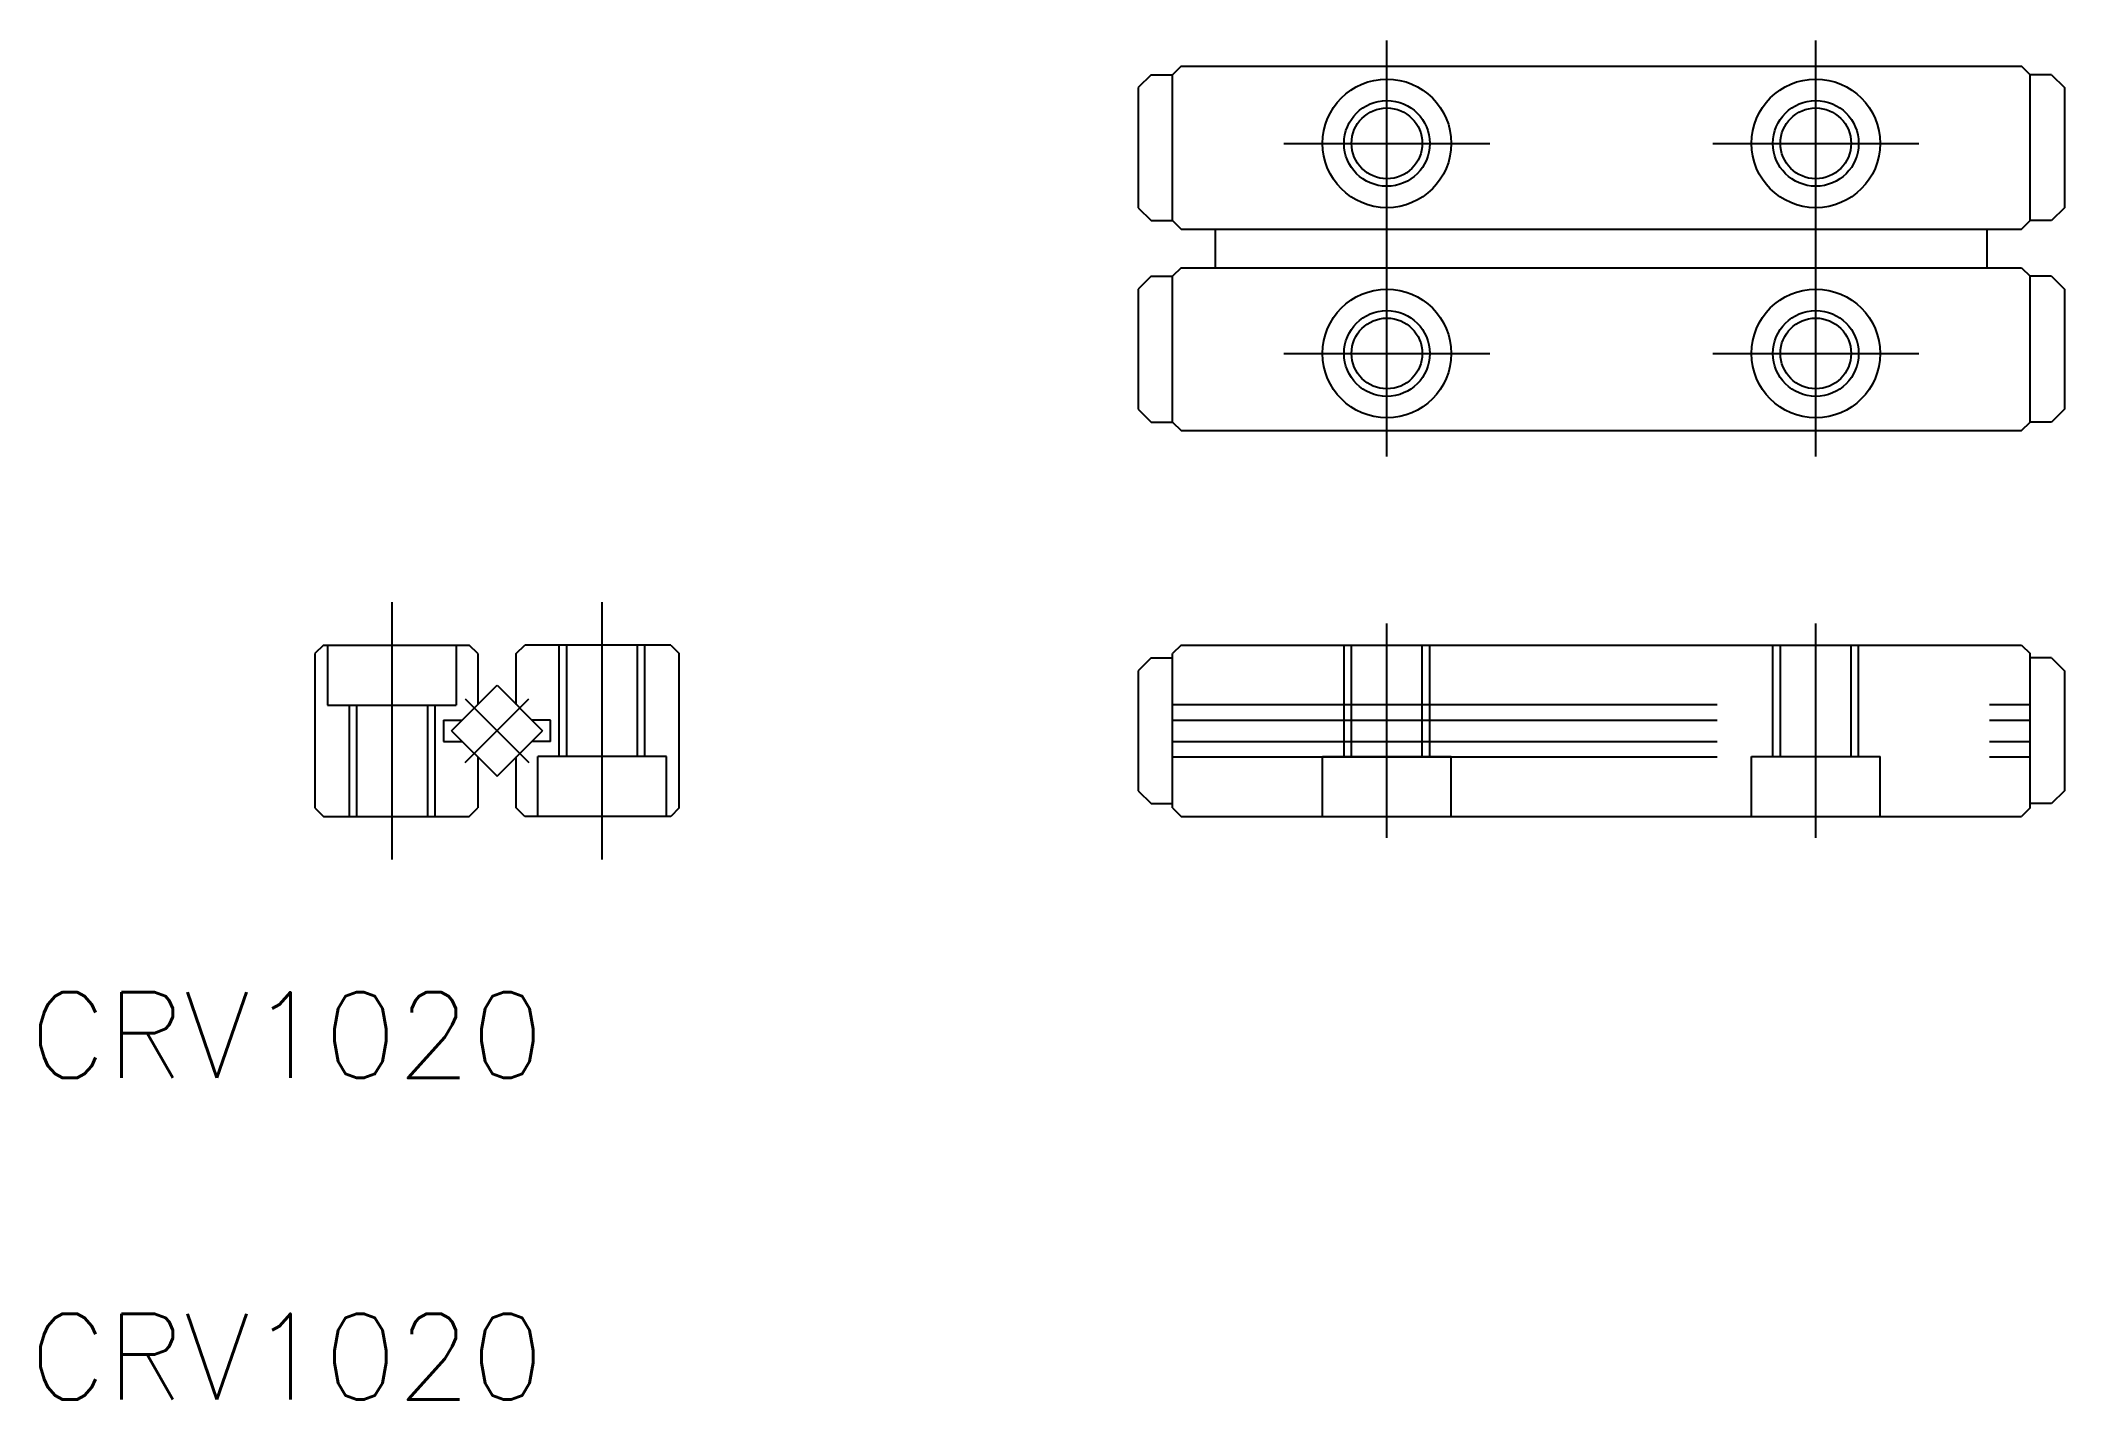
# Model space of a CAD drawing. Extents: x -25.6 to 21.6, y -15.6 to 16.1.
import ezdxf

# ---------------------------------------------------------------- set-up
doc = ezdxf.new("R2010")
doc.units = 0
doc.linetypes.add('CENTER', pattern=[50.8, 31.75, -6.35, 6.35, -6.35])
doc.linetypes.add('DASHED', pattern=[19.05, 12.7, -6.35])
doc.layers.get('0').update_dxf_attribs({"linetype": 'CONTINUOUS'})
doc.layers.add('CENTER', color=1, linetype='CONTINUOUS')
doc.styles.get("Standard").update_dxf_attribs({"font": 'txt.shx', "height": 3, "bigfont": 'bigfont.shx'})

msp = doc.modelspace()

# ---------------------------------------------------------------- linework, layer by layer
at = {"color": 7, "linetype": 'CONTINUOUS'}
for p, q in [((0.3, 15.3), (0, 15)), ((0.3, 15.3), (0.8, 15.3)), ((1, 15.5), (0.8, 15.3)), ((0.8, 11.9), (0.8, 15.3)), ((1, 15.5), (20.6, 15.5)), ((20.8, 15.3), (20.6, 15.5)), ((21.3, 15.3), (20.8, 15.3)), ((20.8, 11.9), (20.8, 15.3)), ((21.3, 15.3), (21.6, 15)), ((0, 15), (0, 12.2)), ((21.6, 15), (21.6, 12.2)), ((0, 12.2), (0.3, 11.9)), ((0.3, 11.9), (0.8, 11.9)), ((0.8, 11.9), (1, 11.7)), ((20.6, 11.7), (20.8, 11.9)), ((21.3, 11.9), (20.8, 11.9)), ((21.6, 12.2), (21.3, 11.9)), ((1, 11.7), (20.6, 11.7)), ((1.8, 10.8), (1.8, 11.7)), ((19.8, 10.8), (19.8, 11.7)), ((0.3, 10.6), (0, 10.3)), ((0.3, 10.6), (0.8, 10.6)), ((1, 10.8), (0.8, 10.6)), ((0.8, 7.2), (0.8, 10.6)), ((1, 10.8), (20.6, 10.8)), ((20.6, 10.8), (20.8, 10.6)), ((20.8, 7.2), (20.8, 10.6)), ((21.3, 10.6), (20.8, 10.6)), ((21.3, 10.6), (21.6, 10.3)), ((0, 10.3), (0, 7.5)), ((21.6, 10.3), (21.6, 7.5)), ((0, 7.5), (0.3, 7.2)), ((0.3, 7.2), (0.8, 7.2)), ((0.8, 7.2), (1, 7)), ((20.6, 7), (20.8, 7.2)), ((21.3, 7.2), (20.8, 7.2)), ((21.6, 7.5), (21.3, 7.2)), ((1, 7), (20.6, 7)), ((-19, 2), (-19.2, 1.8)), ((-19, 2), (-15.6, 2)), ((-18.9, 2), (-18.9, 0.6)), ((-15.9, 2), (-15.9, 0.6)), ((-15.4, 1.8), (-15.6, 2)), ((-14.5, 1.8), (-14.3, 2)), ((-10.9, 2), (-14.3, 2)), ((-13.325, -0.6), (-13.325, 2)), ((-11.675, -0.6), (-11.675, 2)), ((-10.9, 2), (-10.7, 1.8)), ((1, 2), (0.8, 1.8)), ((1, 2), (20.6, 2)), ((20.6, 2), (20.8, 1.8)), ((-19.2, 1.8), (-19.2, -1.8)), ((-15.4, 1.8), (-15.4, 0.611)), ((-14.5, 0.611), (-14.5, 1.8)), ((-10.7, -1.8), (-10.7, 1.8)), ((0.3, 1.7), (0, 1.4)), ((0.3, 1.7), (0.8, 1.7)), ((0.8, -1.8), (0.8, 1.8)), ((20.8, -1.8), (20.8, 1.8)), ((21.3, 1.7), (20.8, 1.7)), ((21.3, 1.7), (21.6, 1.4)), ((-16.011, 0), (-14.95, 1.061)), ((-14.95, 1.061), (-13.889, 0)), ((0, 1.4), (0, -1.4)), ((21.6, 1.4), (21.6, -1.4)), ((-18.9, 0.6), (-15.9, 0.6)), ((-18.225, 0.6), (-18.225, -2)), ((-16.575, 0.6), (-16.575, -2)), ((-16.2, 0.25), (-16.2, -0.25)), ((-16.2, 0.25), (-15.761, 0.25)), ((-13.7, 0.25), (-14.139, 0.25)), ((-13.7, -0.25), (-13.7, 0.25)), ((-16.2, -0.25), (-15.761, -0.25)), ((-16.011, 0), (-14.95, -1.061)), ((-14.95, -1.061), (-13.889, 0)), ((-13.7, -0.25), (-14.139, -0.25)), ((-15.4, -0.611), (-15.4, -1.8)), ((-14.6848, -0.7957), (-14.6848, -0.7956)), ((-14.5, -1.8), (-14.5, -0.611)), ((-14.4195, -0.5305), (-14.4194, -0.5305)), ((-11, -0.6), (-14, -0.6)), ((-14, -2), (-14, -0.6)), ((-11, -2), (-11, -0.6)), ((0, -1.4), (0.3, -1.7)), ((21.6, -1.4), (21.3, -1.7)), ((-19.2, -1.8), (-19, -2)), ((-15.6, -2), (-15.4, -1.8)), ((-14.3, -2), (-14.5, -1.8)), ((-10.7, -1.8), (-10.9, -2)), ((0.3, -1.7), (0.8, -1.7)), ((0.8, -1.8), (1, -2)), ((20.8, -1.8), (20.6, -2)), ((21.3, -1.7), (20.8, -1.7)), ((-19, -2), (-15.6, -2)), ((-10.9, -2), (-14.3, -2)), ((1, -2), (20.6, -2))]:
    msp.add_line(p, q, dxfattribs=at)
at = {"color": 3}
for p, q in [((-13.5, -0.6), (-13.5, 2)), ((-11.5, -0.6), (-11.5, 2)), ((-18.4, 0.6), (-18.4, -2)), ((-16.4, 0.6), (-16.4, -2))]:
    msp.add_line(p, q, dxfattribs=at)
at = {"color": 3, "linetype": 'DASHED'}
for p, q in [((4.8, -0.6), (4.8, 2)), ((4.975, -0.6), (4.975, 2)), ((6.625, -0.6), (6.625, 2)), ((6.8, -0.6), (6.8, 2)), ((14.8, -0.6), (14.8, 2)), ((14.975, -0.6), (14.975, 2)), ((16.625, -0.6), (16.625, 2)), ((16.8, -0.6), (16.8, 2)), ((0.8, 0.611), (20.8, 0.611)), ((0.8, 0.25), (20.8, 0.25)), ((0.8, -0.25), (20.8, -0.25)), ((0.8, -0.611), (20.8, -0.611)), ((4.3, -0.6), (7.3, -0.6)), ((4.3, -2), (4.3, -0.6)), ((7.3, -2), (7.3, -0.6)), ((14.3, -0.6), (17.3, -0.6)), ((14.3, -2), (14.3, -0.6)), ((17.3, -2), (17.3, -0.6))]:
    msp.add_line(p, q, dxfattribs=at)
at = {"color": 7, "linetype": 'CONTINUOUS'}
for centre, radius in [((5.8, 13.7), 1.5), ((15.8, 13.7), 1.5), ((5.8, 13.7), 0.825), ((15.8, 13.7), 0.825), ((5.8, 8.8), 0.825), ((15.8, 8.8), 0.825)]:
    msp.add_circle(centre, radius, dxfattribs=at)
at = {"color": 3}
for centre in [(5.8, 13.7), (15.8, 13.7), (5.8, 8.8), (15.8, 8.8)]:
    msp.add_circle(centre, 1, dxfattribs=at)
at = {"color": 3, "linetype": 'DASHED'}
for centre in [(5.8, 8.8), (15.8, 8.8)]:
    msp.add_circle(centre, 1.5, dxfattribs=at)
at = {"layer": 'CENTER', "color": 1, "linetype": 'CENTER'}
for p, q in [((5.8, 11.1), (5.8, 16.1)), ((15.8, 11.1), (15.8, 16.1)), ((3.4, 13.7), (8.2, 13.7)), ((13.4, 13.7), (18.2, 13.7)), ((5.8, 6.4), (5.8, 11.4)), ((15.8, 6.4), (15.8, 11.4)), ((3.4, 8.8), (8.2, 8.8)), ((13.4, 8.8), (18.2, 8.8)), ((-17.4, 3), (-17.4, -3)), ((-12.5, -3), (-12.5, 3)), ((5.8, -2.5), (5.8, 2.5)), ((15.8, -2.5), (15.8, 2.5)), ((-15.692, 0.742), (-14.208, -0.742)), ((-15.692, -0.742), (-14.208, 0.742))]:
    msp.add_line(p, q, dxfattribs=at)

# ---------------------------------------------------------------- texts
at = {"color": 7, "linetype": 'CONTINUOUS'}
for p in [(-25.8526, -8.0979), (-25.8526, -15.5979)]:
    msp.add_text('CRV1020', height=2, dxfattribs=at).set_placement(p)

doc.saveas('drawing.dxf')
